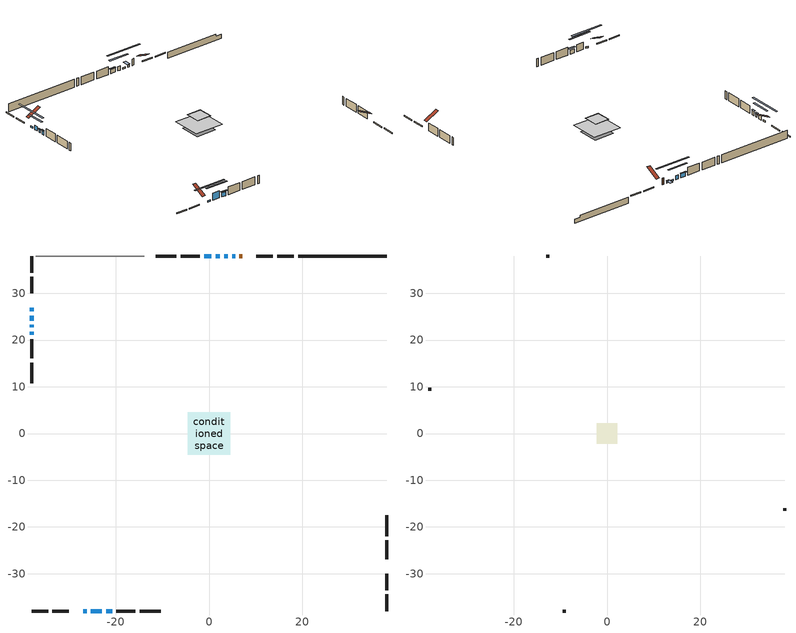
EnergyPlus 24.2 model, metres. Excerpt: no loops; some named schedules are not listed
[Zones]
conditioned space
 floor outside (Floor1 construction): -0.43,-0.43 -0.43,0.43 0.43,0.43 0.43,-0.43 z0.92
 floor adiabatic (AdiabaticFloorConstruction): -4.53,-4.53 -4.53,4.53 4.53,4.53 4.53,-4.53 z0.92
 floor foundation (Slab1 construction): -3.2,-3.2 -3.2,3.2 3.2,3.2 3.2,-3.2 z-0.91
 wall outside (RimJoist1 construction): 18.17,37.99 14.62,37.99 / -37.99,-37.99 -34.45,-37.99 / -37.99,37.99 -37.99,34.45 / 37.99,-37.99 37.99,-34.45 z0.92:1.22
 wall outside (RimJoist2 construction): 13.69,37.99 10.15,37.99 / -33.52,-37.99 -29.98,-37.99 / -37.99,33.52 -37.99,29.98 / 37.99,-33.52 37.99,-29.98 z0.92:1.22
 wall outside (AdiabaticWallConstruction 1): 7.13,37.99 6.51,37.99 z0.92:2.95
 wall outside (AdiabaticWallConstruction): 5.58,37.99 4.94,37.99 z0.92:1.56; 4.02,37.99 3.25,37.99 / -26.96,-37.99 -26.19,-37.99 z0.92:1.35; -37.99,26.96 -37.99,26.12 z0.92:1.43; 2.32,37.99 1.41,37.99 / 0.48,37.99 -1.04,37.99 / -22,-37.99 -20.73,-37.99 z0.92:2.19; -25.27,-37.99 -22.93,-37.99 z0.92:3.11; -37.99,25.19 -37.99,24.17 z0.92:2.32; -37.99,23.25 -37.99,22.73 z0.92:1.94; -37.99,21.81 -37.99,21.1 z0.92:2.24
 wall outside (Wall1 construction): -1.97,37.99 -6.03,37.99 / -19.8,-37.99 -15.74,-37.99 / -37.99,20.17 -37.99,16.11 / 37.99,-26.96 37.99,-22.89 z0.92:3.36
 wall outside (Wall2 construction): -6.96,37.99 -11.41,37.99 / -14.81,-37.99 -10.36,-37.99 / -37.99,15.18 -37.99,10.73 / 37.99,-21.97 37.99,-17.52 z0.92:3.36
 wall foundation (FoundationWall1 construction): 19.1,37.99,-0.91 19.1,37.99,0.92 36.1,37.99,0.92 36.1,37.99,0.35 37.99,37.99,0.35 37.99,37.99,-0.91
 wall adiabatic (Wall4 construction): -13.88,37.99 -37.06,37.99 z0.92:3.36
 window (WindowConstruction 7): 5.58,37.99 4.94,37.99 z0.92:1.55
 window (WindowConstruction 8): 4.01,37.99 3.25,37.99 z0.92:1.35
 window (WindowConstruction 9): -26.96,-37.99 -26.19,-37.99 z0.92:1.35
 window (WindowConstruction 10): -37.99,26.96 -37.99,26.12 z0.92:1.43
 window (WindowConstruction): 2.32,37.99 1.41,37.99 z0.92:2.19
 window (WindowConstruction 1): -25.26,-37.99 -22.93,-37.99 z0.92:3.11
 window (WindowConstruction 2): -37.99,25.19 -37.99,24.17 z0.92:2.32
 window (WindowConstruction 3): 0.48,37.99 -1.04,37.99 z0.92:2.19
 window (WindowConstruction 4): -22,-37.99 -20.73,-37.99 z0.92:2.19
 window (WindowConstruction 5): -37.99,23.25 -37.99,22.74 z0.92:1.93
 window (WindowConstruction 6): -37.99,21.81 -37.99,21.1 z0.92:2.24
 door (Door): 7.13,37.99 6.51,37.99 z0.92:2.95
 ceiling adiabatic (AdiabaticFloorConstruction): 4.53,-4.53 4.53,4.53 -4.53,4.53 -4.53,-4.53 z0.92
 roof outside (Roof1 construction): -2.33,2.33 -2.33,-2.33 2.33,-2.33 2.33,2.33 z3.36
attic - vented
 floor to conditioned space (Floor2 construction Reversed): -2.2,-2.2 -2.2,2.2 2.2,2.2 2.2,-2.2 z3.36
 wall outside (Wall3 construction): -12.34,37.99 -12.95,37.99 / -9.43,-37.99 -8.82,-37.99 / -37.99,9.8 -37.99,9.19 / 37.99,-16.59 37.99,-15.98 z0.92:3.36
 roof outside (Roof2 construction): 8.06,37.99,3.36 8.06,33.84,5.44 9.22,33.84,5.44 9.22,37.99,3.36; -27.88,-37.99,3.36 -27.88,-33.84,5.44 -29.05,-33.84,5.44 -29.05,-37.99,3.36; -37.99,27.88,3.36 -33.84,27.88,5.44 -33.84,29.05,5.44 -37.99,29.05,3.36; 37.99,-27.88,3.36 33.84,-27.88,5.44 33.84,-29.05,5.44 37.99,-29.05,3.36
shading: 4.79,37.99 5.73,37.99 5.73,39.82 4.79,39.82 z1.7; -2.1,37.99 9.36,37.99 9.36,38.4 -2.1,38.4 z6.7; -21.31,-37.99 -31.84,-37.99 -31.84,-38.42 -21.31,-38.42 z6.23; -37.99,21.24 -37.99,31.84 -38.42,31.84 -38.42,21.24 z6.31; -1.35,37.99 5.08,37.99 5.08,38.4 -1.35,38.4 z4.95; -20.49,-37.99 -27.71,-37.99 -27.71,-38.42 -20.49,-38.42 z5.55; -37.99,21.73 -37.99,27.63 -38.42,27.63 -38.42,21.73 z4.76; -1.25,37.99 0.68,37.99 0.68,38.4 -1.25,38.4 z2.39; -20.27,-37.99 -22.46,-37.99 -22.46,-38.42 -20.27,-38.42 z2.65; -37.99,22.59 -37.99,23.39 -38.42,23.39 -38.42,22.59 z2.08; -37.99,20.95 -37.99,21.96 -38.42,21.96 -38.42,20.95 z2.39
[Building]
Building 1: Terrain=Suburbs
[Site:Location]
Toronto Intl AP_ON: Latitude {deg}=43.68; Longitude {deg}=-79.63; Time Zone {hr}=-5; Elevation {m}=173; Keep Site Location Information=Yes
[Site:GroundTemperature:Shallow]
4.59119, 2.66285, 2.50842, 3.42352, 7.09712, 10.7536, 13.9236, 15.9317, 16.1023, 14.4691, 11.3799, 7.83558
[Site:WaterMainsTemperature]
Calculation Method=Schedule; Temperature Schedule=mains temperature schedule
[Material] Roughness=Rough; Thermal Absorptance=0.9
Name | Thickness {m} | Conductivity {W/m-K} | Density {kg/m3} | Specific Heat {J/kg-K} | Solar Absorptance | Visible Absorptance
asphalt or fiberglass shingles | 0.00635 | 0.162714 | 1121.4 | 1465.45 | 0.4 | 0.4
ceiling loosefill ins | 0.0846667 | 0.0480833 | 16.02 | 1046.75 | 0.7 | 0.7
ceiling stud and cavity | 0.1397 | 0.101325 | 65.682 | 1177.47 | 0.7 | 0.7
concrete 4.0 in. | 0.1016 | 1.803125 | 2242.8 | 837.4 | 0.7 | 0.7
concrete 8.0 in. | 0.2032 | 1.803125 | 2242.8 | 837.4 | 0.7 | 0.7
door material | 0.04445 | 0.188738 | 512.64 | 1214.23 | 0.7 | 0.7
floor covering | 0.0127 | 0.0433444 | 54.468 | 1339.84 | 0.6 | 0.6
floor rigid ins; wall rigid ins 1 | 0.512978 | 0.029427 | 32.04 | 1214.23 | 0.7 | 0.7
floor stud and cavity | 0.1397 | 1.71738 | 92.3553 | 1139.71 | 0.7 | 0.7
floor stud and cavity 1 | 0.1397 | 1.75129 | 37.0049 | 1207.88 | 0.7 | 0.7
furniture material conditioned space 1 | 0.1524 | 0.115458 | 640.8 | 1214.23 | 0.6 | 0.6
gypsum board | 0.0127 | 0.160291 | 801 | 837.4 | 0.6 | 0.6
osb sheathing 0.5 in. | 0.0127 | 0.115458 | 512.64 | 1214.23 | 0.7 | 0.7
osb sheathing 0.75 in. | 0.01905 | 0.115458 | 512.64 | 1214.23 | 0.7 | 0.7
osb sheathing 2.0 in. | 0.0508 | 0.115458 | 512.64 | 1214.23 | 0.7 | 0.7
rim joist stud and cavity | 0.0508 | 0.0293018 | 125.044 | 1163.47 | 0.6 | 0.6
rim joist stud and cavity 1 | 0.0508 | 0.126838 | 50.32683 | 1063.81 | 0.6 | 0.6
roof stud and cavity | 0.2032 | 5.0311 | 78.34581 | 1123.46 | 0.7 | 0.7
wall rigid ins | 0.051816 | 0.029427 | 32.04 | 1214.23 | 0.4 | 0.4
wall stud and cavity | 0.1397 | 0.0748474 | 139.0536 | 1170.24 | 0.7 | 0.7
wall stud and cavity 1 | 0.1397 | 0.0953587 | 139.0536 | 1170.24 | 0.7 | 0.7
wall stud and cavity 2 | 0.0889 | 6.1454 | 50.32683 | 1063.81 | 0.6 | 0.6
wall stud and cavity 3 | 0.1397 | 0.520127 | 139.0536 | 1170.24 | 0.7 | 0.7
wall stud and cavity 4 | 0.0889 | 0.380278 | 52.3479 | 1209.89 | 0.7 | 0.7
wall stud and cavity 5 | 0.0889 | 0.391764 | 83.0341 | 1211.67 | 0.7 | 0.7
wood siding | 0.0254 | 0.102417 | 544.68 | 1172.36 | 0.4 | 0.4
wood siding 1 | 0.00254 | 0.102417 | 544.68 | 1172.36 | 0.4 | 0.4
wood siding 2; wood siding 3; wood siding 4 | 0.0254 | 0.102417 | 544.68 | 1172.36 | 0.7 | 0.7
[WindowMaterial:SimpleGlazingSystem]
Name | U-Factor {W/m2-K} | Solar Heat Gain Coefficient
WindowMaterial | 2.67207 | 0.51
WindowMaterial 1 | 2.08269 | 0.59
WindowMaterial 2 | 2.66923 | 0.53
WindowMaterial 3 | 2.90827 | 0.68
WindowMaterial 4 | 3.01275 | 0.5
WindowMaterial 5 | 3.04 | 0.45
WindowMaterial 6 | 3.003662 | 0.52
WindowMaterial 7 | 6.81133 | 0.72
WindowMaterial 8 | 5.482109 | 0.47
WindowMaterial 9 | 5.15165 | 0.49
[Construction]
AdiabaticFloorConstruction: floor stud and cavity 1, floor rigid ins, osb sheathing 0.75 in., floor covering
AdiabaticWallConstruction: wood siding 3, wall rigid ins 1, wall stud and cavity 4, gypsum board
AdiabaticWallConstruction 1: wood siding 4, wall rigid ins 1, wall stud and cavity 4, gypsum board
Door: door material
Floor1 construction: floor stud and cavity, osb sheathing 0.75 in., floor covering
Floor2 construction Reversed: gypsum board, ceiling stud and cavity, ceiling loosefill ins
FoundationWall1 construction: concrete 8.0 in.
furniture construction conditioned space 1: furniture material conditioned space 1
PartitionWallConstruction: gypsum board, wall stud and cavity 5, gypsum board
RimJoist1 construction: wood siding 2, osb sheathing 2.0 in., rim joist stud and cavity
RimJoist2 construction: wood siding 2, rim joist stud and cavity 1
Roof1 construction: asphalt or fiberglass shingles, osb sheathing 0.75 in., roof stud and cavity, gypsum board
Roof2 construction: asphalt or fiberglass shingles
Slab1 construction: concrete 4.0 in.
Wall1 construction: wood siding, osb sheathing 0.5 in., wall stud and cavity, gypsum board
Wall2 construction: wood siding, osb sheathing 0.5 in., wall stud and cavity 1, gypsum board
Wall3 construction: wood siding 1, wall stud and cavity 2
Wall4 construction: wall rigid ins, osb sheathing 0.5 in., wall stud and cavity 3, gypsum board
WindowConstruction: WindowMaterial
WindowConstruction 1: WindowMaterial 1
WindowConstruction 10: WindowMaterial 9
WindowConstruction 2: WindowMaterial 2
WindowConstruction 3: WindowMaterial 3
WindowConstruction 4: WindowMaterial 4
WindowConstruction 5: WindowMaterial 5
WindowConstruction 6: WindowMaterial 6
WindowConstruction 7: WindowMaterial 7
WindowConstruction 8; WindowConstruction 9: WindowMaterial 8
[Zone] Multiplier=1; Part of Total Floor Area=Yes
Name | Volume {m3}
attic - vented | 6.32958
conditioned space | 306.6
[Space]
Name | Zone | Volume {m3}
attic - vented 1 | attic - vented | 6.32958
conditioned space 1 | conditioned space | 306.6
[ZoneInfiltration:EffectiveLeakageArea]
infil attic - vented 1: Zone or Space=attic - vented 1; Schedule=Always On Discrete; Effective Air Leakage Area {cm2}=799.448; Stack Coefficient=0.000314096; Wind Coefficient=1.19743e-05
[ZoneMixing]
whole house fan mix: Zone or Space=attic - vented; Schedule=Always On Continuous; Design Flow Rate Calculation Method=Flow/Zone; Design Flow Rate {m3/s}=0; Source Zone or Space=conditioned space
[SurfaceProperty:ExposedFoundationPerimeter]
Slab1: Exposed Perimeter Calculation Method=TotalExposedPerimeter; Total Exposed Perimeter {m}=18.898
[InternalMass] Zone or ZoneList=conditioned space; Space or SpaceList=conditioned space 1
Name | Construction | Surface Area {m2}
furniture mass conditioned space 1 | furniture construction conditioned space 1 | 49.5603
partition wall mass | PartitionWallConstruction | 123.901
[Lights]
interior lighting: Zone or ZoneList or Space or SpaceList=conditioned space 1; Schedule=interior lighting schedule; Design Level Calculation Method=LightingLevel; Lighting Level {W}=343.2; Return Air Fraction=0; Fraction Radiant=0.6; Fraction Visible=0.2; Fraction Replaceable=1
[People]
occupants: Zone or ZoneList or Space or SpaceList=conditioned space 1; Number of People Schedule=occupants schedule; Number of People Calculation Method=People; Number of People=3; Fraction Radiant=0.314171; Sensible Heat Fraction=0.56303; Activity Level Schedule=occupants activity schedule; Carbon Dioxide Generation Rate {m3/s-W}=0; Enable ASHRAE 55 Comfort Warnings=No; Mean Radiant Temperature Calculation Type=EnclosureAveraged
[ElectricEquipment] Zone or ZoneList or Space or SpaceList=conditioned space 1; Design Level Calculation Method=EquipmentLevel
Name | Schedule | Design Level {W} | Fraction Latent | Fraction Radiant | Fraction Lost
clothes dryer | clothes dryer schedule | 140.772 | 0.015 | 0.081 | 0.85
clothes washer | clothes washer schedule | 32.1985 | 0.03 | 0.162 | 0.7
cooking range | cooking range schedule | 208.969 | 0.08 | 0.432 | 0.2
dishwasher | dishwasher schedule | 66.8632 | 0.3 | 0.18 | 0.4
fridge | fridge schedule | 72.9452 | 0 | 0.6 | 0
mech vent bath fan 0 | mech vent bath fan 0 schedule | 50.2 | 0 | 0 | 1
mech vent bath fan 1 | mech vent bath fan 1 schedule | 50.2 | 0 | 0 | 1
mech vent house fan | mech vent house fan schedule | 0 | 0 | 0 | 1
mech vent house fan cfis | mech vent house fan cfis schedule | 0 | 0 | 0 | 0
mech vent range fan 0 | mech vent range fan 0 schedule | 57 | 0 | 0 | 1
misc plug loads | misc plug loads schedule | 494.7 | 0.045 | 0.513 | 0.1
whole house fan | Always On Discrete | 0 | 0 | 0 | 1
[OtherEquipment] Zone or ZoneList or Space or SpaceList=conditioned space 1; Design Level Calculation Method=EquipmentLevel
Name | Fuel Type | Schedule | Design Level {W} | Fraction Latent | Fraction Radiant | Fraction Lost
clothes dryer 1 | Electricity | clothes dryer schedule | 0 | 0.015 | 0.081 | 0.85
cooking range 1 | Electricity | cooking range schedule | 0 | 0.08 | 0.432 | 0.2
general water use latent | None | general water use schedule | 59.3978 | 1 | 0 | 0
general water use sensible | None | general water use schedule | -58.539 | 0 | 0.6 | 0
mech vent house fan latent load | None | Always On Discrete | 0 | 1 | 0 | 0
mech vent house fan sensible load | None | Always On Discrete | 0 | 0 | 0 | 0
water heater energy adjustment1 | NaturalGas | Always On Discrete | 0.01 | 0 | 0 | 1
[ZoneInfiltration:DesignFlowRate] Zone or ZoneList or Space or SpaceList=conditioned space 1; Schedule=Always On Discrete; Design Flow Rate Calculation Method=Flow/Zone; Design Flow Rate {m3/s}=0
infil flow; natural vent flow; whole house fan flow
[Foundation:Kiva]
Foundation Kiva 1: Initial Indoor Air Temperature {C}=18; Wall Height Above Grade {m}=0.919978; Wall Depth Below Slab {m}=0.2032
[Foundation:Kiva:Settings]
Soil Conductivity {W/m-K}=0.849921; Soil Density {kg/m3}=1842.3; Soil Specific Heat {J/kg-K}=418.7; Ground Solar Absorptivity=0.9; Ground Thermal Absorptivity=0.9; Ground Surface Roughness {m}=0.03; Far-Field Width {m}=40; Deep-Ground Boundary Condition=ZeroFlux; Deep-Ground Depth {m}=40; Minimum Cell Dimension {m}=0.2; Maximum Cell Growth Coefficient=3; Simulation Timestep=Timestep
[Exterior:Lights]
exterior lighting: Schedule=exterior lighting schedule; Design Level {W}=75.6
[Schedule:Constant]
Name | Hourly Value
Always On Continuous; mech vent house fan schedule; mech vent house fan cfis schedule; Always On Discrete | 1
occupants activity schedule | 117.228
fridge schedule | 0
[Schedule:Week:Daily]
interior lighting schedule Week Rule - Jan1-Jan27: interior lighting schedule day, interior lighting schedule day, interior lighting schedule day, interior lighting schedule day, interior lighting schedule day, interior lighting schedule day, interior lighting schedule day, interior lighting schedule default day, interior lighting schedule default day, interior lighting schedule default day, interior lighting schedule default day, interior lighting schedule default day
interior lighting schedule Week Rule - Jan28-Feb3: interior lighting schedule day, interior lighting schedule day, interior lighting schedule day, interior lighting schedule day, interior lighting schedule day 1, interior lighting schedule day 1, interior lighting schedule day 1, interior lighting schedule default day, interior lighting schedule default day, interior lighting schedule default day, interior lighting schedule default day, interior lighting schedule default day
interior lighting schedule Week Rule - Feb4-Feb24: interior lighting schedule day 1, interior lighting schedule day 1, interior lighting schedule day 1, interior lighting schedule day 1, interior lighting schedule day 1, interior lighting schedule day 1, interior lighting schedule day 1, interior lighting schedule default day, interior lighting schedule default day, interior lighting schedule default day, interior lighting schedule default day, interior lighting schedule default day
interior lighting schedule Week Rule - Feb25-Mar3: interior lighting schedule day 1, interior lighting schedule day 1, interior lighting schedule day 1, interior lighting schedule day 1, interior lighting schedule day 2, interior lighting schedule day 2, interior lighting schedule day 2, interior lighting schedule default day, interior lighting schedule default day, interior lighting schedule default day, interior lighting schedule default day, interior lighting schedule default day
interior lighting schedule Week Rule - Mar4-Mar31: interior lighting schedule day 2, interior lighting schedule day 2, interior lighting schedule day 2, interior lighting schedule day 2, interior lighting schedule day 2, interior lighting schedule day 2, interior lighting schedule day 2, interior lighting schedule default day, interior lighting schedule default day, interior lighting schedule default day, interior lighting schedule default day, interior lighting schedule default day
interior lighting schedule Week Rule - Apr1-Apr28: interior lighting schedule day 3, interior lighting schedule day 3, interior lighting schedule day 3, interior lighting schedule day 3, interior lighting schedule day 3, interior lighting schedule day 3, interior lighting schedule day 3, interior lighting schedule default day, interior lighting schedule default day, interior lighting schedule default day, interior lighting schedule default day, interior lighting schedule default day
interior lighting schedule Week Rule - Apr29-May5: interior lighting schedule day 3, interior lighting schedule day 3, interior lighting schedule day 4, interior lighting schedule day 4, interior lighting schedule day 4, interior lighting schedule day 4, interior lighting schedule day 4, interior lighting schedule default day, interior lighting schedule default day, interior lighting schedule default day, interior lighting schedule default day, interior lighting schedule default day
interior lighting schedule Week Rule - May6-May26: interior lighting schedule day 4, interior lighting schedule day 4, interior lighting schedule day 4, interior lighting schedule day 4, interior lighting schedule day 4, interior lighting schedule day 4, interior lighting schedule day 4, interior lighting schedule default day, interior lighting schedule default day, interior lighting schedule default day, interior lighting schedule default day, interior lighting schedule default day
interior lighting schedule Week Rule - May27-Jun2: interior lighting schedule day 4, interior lighting schedule day 4, interior lighting schedule day 4, interior lighting schedule day 4, interior lighting schedule day 4, interior lighting schedule day 5, interior lighting schedule day 5, interior lighting schedule default day, interior lighting schedule default day, interior lighting schedule default day, interior lighting schedule default day, interior lighting schedule default day
interior lighting schedule Week Rule - Jun3-Jun30: interior lighting schedule day 5, interior lighting schedule day 5, interior lighting schedule day 5, interior lighting schedule day 5, interior lighting schedule day 5, interior lighting schedule day 5, interior lighting schedule day 5, interior lighting schedule default day, interior lighting schedule default day, interior lighting schedule default day, interior lighting schedule default day, interior lighting schedule default day
interior lighting schedule Week Rule - Jul1-Jul28: interior lighting schedule day 6, interior lighting schedule day 6, interior lighting schedule day 6, interior lighting schedule day 6, interior lighting schedule day 6, interior lighting schedule day 6, interior lighting schedule day 6, interior lighting schedule default day, interior lighting schedule default day, interior lighting schedule default day, interior lighting schedule default day, interior lighting schedule default day
interior lighting schedule Week Rule - Jul29-Aug4: interior lighting schedule day 6, interior lighting schedule day 6, interior lighting schedule day 6, interior lighting schedule day 7, interior lighting schedule day 7, interior lighting schedule day 7, interior lighting schedule day 7, interior lighting schedule default day, interior lighting schedule default day, interior lighting schedule default day, interior lighting schedule default day, interior lighting schedule default day
interior lighting schedule Week Rule - Aug5-Aug25: interior lighting schedule day 7, interior lighting schedule day 7, interior lighting schedule day 7, interior lighting schedule day 7, interior lighting schedule day 7, interior lighting schedule day 7, interior lighting schedule day 7, interior lighting schedule default day, interior lighting schedule default day, interior lighting schedule default day, interior lighting schedule default day, interior lighting schedule default day
interior lighting schedule Week Rule - Aug26-Sep1: interior lighting schedule day 7, interior lighting schedule day 7, interior lighting schedule day 7, interior lighting schedule day 7, interior lighting schedule day 7, interior lighting schedule day 7, interior lighting schedule day 8, interior lighting schedule default day, interior lighting schedule default day, interior lighting schedule default day, interior lighting schedule default day, interior lighting schedule default day
interior lighting schedule Week Rule - Sep2-Sep29: interior lighting schedule day 8, interior lighting schedule day 8, interior lighting schedule day 8, interior lighting schedule day 8, interior lighting schedule day 8, interior lighting schedule day 8, interior lighting schedule day 8, interior lighting schedule default day, interior lighting schedule default day, interior lighting schedule default day, interior lighting schedule default day, interior lighting schedule default day
interior lighting schedule Week Rule - Sep30-Oct6: interior lighting schedule day 8, interior lighting schedule day 9, interior lighting schedule day 9, interior lighting schedule day 9, interior lighting schedule day 9, interior lighting schedule day 9, interior lighting schedule day 9, interior lighting schedule default day, interior lighting schedule default day, interior lighting schedule default day, interior lighting schedule default day, interior lighting schedule default day
interior lighting schedule Week Rule - Oct7-Oct27: interior lighting schedule day 9, interior lighting schedule day 9, interior lighting schedule day 9, interior lighting schedule day 9, interior lighting schedule day 9, interior lighting schedule day 9, interior lighting schedule day 9, interior lighting schedule default day, interior lighting schedule default day, interior lighting schedule default day, interior lighting schedule default day, interior lighting schedule default day
interior lighting schedule Week Rule - Oct28-Nov3: interior lighting schedule day 9, interior lighting schedule day 9, interior lighting schedule day 9, interior lighting schedule day 9, interior lighting schedule day 10, interior lighting schedule day 10, interior lighting schedule day 10, interior lighting schedule default day, interior lighting schedule default day, interior lighting schedule default day, interior lighting schedule default day, interior lighting schedule default day
interior lighting schedule Week Rule - Nov4-Nov24: interior lighting schedule day 10, interior lighting schedule day 10, interior lighting schedule day 10, interior lighting schedule day 10, interior lighting schedule day 10, interior lighting schedule day 10, interior lighting schedule day 10, interior lighting schedule default day, interior lighting schedule default day, interior lighting schedule default day, interior lighting schedule default day, interior lighting schedule default day
interior lighting schedule Week Rule - Nov25-Dec1: interior lighting schedule day 10, interior lighting schedule day 10, interior lighting schedule day 10, interior lighting schedule day 10, interior lighting schedule day 10, interior lighting schedule day 10, interior lighting schedule day 11, interior lighting schedule default day, interior lighting schedule default day, interior lighting schedule default day, interior lighting schedule default day, interior lighting schedule default day
interior lighting schedule Week Rule - Dec2-Dec31: interior lighting schedule day 11, interior lighting schedule day 11, interior lighting schedule day 11, interior lighting schedule day 11, interior lighting schedule day 11, interior lighting schedule day 11, interior lighting schedule day 11, interior lighting schedule default day, interior lighting schedule default day, interior lighting schedule default day, interior lighting schedule default day, interior lighting schedule default day
occupants schedule Week Rule - Jan1-Dec31: occupants schedule day, occupants schedule day, occupants schedule day, occupants schedule day, occupants schedule day, occupants schedule day, occupants schedule day, occupants schedule default day, occupants schedule default day, occupants schedule default day, occupants schedule default day, occupants schedule default day
clothes dryer schedule Week Rule - Jan1-Dec31: clothes dryer schedule day, clothes dryer schedule day, clothes dryer schedule day, clothes dryer schedule day, clothes dryer schedule day, clothes dryer schedule day, clothes dryer schedule day, clothes dryer schedule default day, clothes dryer schedule default day, clothes dryer schedule default day, clothes dryer schedule default day, clothes dryer schedule default day
clothes washer schedule Week Rule - Jan1-Dec31: clothes washer schedule day, clothes washer schedule day, clothes washer schedule day, clothes washer schedule day, clothes washer schedule day, clothes washer schedule day, clothes washer schedule day, clothes washer schedule default day, clothes washer schedule default day, clothes washer schedule default day, clothes washer schedule default day, clothes washer schedule default day
cooking range schedule Week Rule - Jan1-Dec31: cooking range schedule day, cooking range schedule day, cooking range schedule day, cooking range schedule day, cooking range schedule day, cooking range schedule day, cooking range schedule day, cooking range schedule default day, cooking range schedule default day, cooking range schedule default day, cooking range schedule default day, cooking range schedule default day
dishwasher schedule Week Rule - Jan1-Dec31: dishwasher schedule day, dishwasher schedule day, dishwasher schedule day, dishwasher schedule day, dishwasher schedule day, dishwasher schedule day, dishwasher schedule day, dishwasher schedule default day, dishwasher schedule default day, dishwasher schedule default day, dishwasher schedule default day, dishwasher schedule default day
mech vent bath fan 0 schedule Week Rule - Jan1-Dec31: mech vent bath fan 0 schedule day, mech vent bath fan 0 schedule day, mech vent bath fan 0 schedule day, mech vent bath fan 0 schedule day, mech vent bath fan 0 schedule day, mech vent bath fan 0 schedule day, mech vent bath fan 0 schedule day, mech vent bath fan 0 schedule default day, mech vent bath fan 0 schedule default day, mech vent bath fan 0 schedule default day, mech vent bath fan 0 schedule default day, mech vent bath fan 0 schedule default day
mech vent bath fan 1 schedule Week Rule - Jan1-Dec31: mech vent bath fan 1 schedule day, mech vent bath fan 1 schedule day, mech vent bath fan 1 schedule day, mech vent bath fan 1 schedule day, mech vent bath fan 1 schedule day, mech vent bath fan 1 schedule day, mech vent bath fan 1 schedule day, mech vent bath fan 1 schedule default day, mech vent bath fan 1 schedule default day, mech vent bath fan 1 schedule default day, mech vent bath fan 1 schedule default day, mech vent bath fan 1 schedule default day
mech vent range fan 0 schedule Week Rule - Jan1-Dec31: mech vent range fan 0 schedule day, mech vent range fan 0 schedule day, mech vent range fan 0 schedule day, mech vent range fan 0 schedule day, mech vent range fan 0 schedule day, mech vent range fan 0 schedule day, mech vent range fan 0 schedule day, mech vent range fan 0 schedule default day, mech vent range fan 0 schedule default day, mech vent range fan 0 schedule default day, mech vent range fan 0 schedule default day, mech vent range fan 0 schedule default day
misc plug loads schedule Week Rule - Jan1-Dec31: misc plug loads schedule day, misc plug loads schedule day, misc plug loads schedule day, misc plug loads schedule day, misc plug loads schedule day, misc plug loads schedule day, misc plug loads schedule day, misc plug loads schedule default day, misc plug loads schedule default day, misc plug loads schedule default day, misc plug loads schedule default day, misc plug loads schedule default day
general water use schedule Week Rule - Jan1-Dec31: general water use schedule day, general water use schedule day, general water use schedule day, general water use schedule day, general water use schedule day, general water use schedule day, general water use schedule day, general water use schedule default day, general water use schedule default day, general water use schedule default day, general water use schedule default day, general water use schedule default day
exterior lighting schedule Week Rule - Jan1-Jan27: exterior lighting schedule day, exterior lighting schedule day, exterior lighting schedule day, exterior lighting schedule day, exterior lighting schedule day, exterior lighting schedule day, exterior lighting schedule day, exterior lighting schedule default day, exterior lighting schedule default day, exterior lighting schedule default day, exterior lighting schedule default day, exterior lighting schedule default day
exterior lighting schedule Week Rule - Jan28-Feb3: exterior lighting schedule day, exterior lighting schedule day, exterior lighting schedule day, exterior lighting schedule day, exterior lighting schedule day 1, exterior lighting schedule day 1, exterior lighting schedule day 1, exterior lighting schedule default day, exterior lighting schedule default day, exterior lighting schedule default day, exterior lighting schedule default day, exterior lighting schedule default day
exterior lighting schedule Week Rule - Feb4-Feb24: exterior lighting schedule day 1, exterior lighting schedule day 1, exterior lighting schedule day 1, exterior lighting schedule day 1, exterior lighting schedule day 1, exterior lighting schedule day 1, exterior lighting schedule day 1, exterior lighting schedule default day, exterior lighting schedule default day, exterior lighting schedule default day, exterior lighting schedule default day, exterior lighting schedule default day
exterior lighting schedule Week Rule - Feb25-Mar3: exterior lighting schedule day 1, exterior lighting schedule day 1, exterior lighting schedule day 1, exterior lighting schedule day 1, exterior lighting schedule day 2, exterior lighting schedule day 2, exterior lighting schedule day 2, exterior lighting schedule default day, exterior lighting schedule default day, exterior lighting schedule default day, exterior lighting schedule default day, exterior lighting schedule default day
exterior lighting schedule Week Rule - Mar4-Mar31: exterior lighting schedule day 2, exterior lighting schedule day 2, exterior lighting schedule day 2, exterior lighting schedule day 2, exterior lighting schedule day 2, exterior lighting schedule day 2, exterior lighting schedule day 2, exterior lighting schedule default day, exterior lighting schedule default day, exterior lighting schedule default day, exterior lighting schedule default day, exterior lighting schedule default day
exterior lighting schedule Week Rule - Apr1-Apr28: exterior lighting schedule day 3, exterior lighting schedule day 3, exterior lighting schedule day 3, exterior lighting schedule day 3, exterior lighting schedule day 3, exterior lighting schedule day 3, exterior lighting schedule day 3, exterior lighting schedule default day, exterior lighting schedule default day, exterior lighting schedule default day, exterior lighting schedule default day, exterior lighting schedule default day
exterior lighting schedule Week Rule - Apr29-May5: exterior lighting schedule day 3, exterior lighting schedule day 3, exterior lighting schedule day 4, exterior lighting schedule day 4, exterior lighting schedule day 4, exterior lighting schedule day 4, exterior lighting schedule day 4, exterior lighting schedule default day, exterior lighting schedule default day, exterior lighting schedule default day, exterior lighting schedule default day, exterior lighting schedule default day
exterior lighting schedule Week Rule - May6-May26: exterior lighting schedule day 4, exterior lighting schedule day 4, exterior lighting schedule day 4, exterior lighting schedule day 4, exterior lighting schedule day 4, exterior lighting schedule day 4, exterior lighting schedule day 4, exterior lighting schedule default day, exterior lighting schedule default day, exterior lighting schedule default day, exterior lighting schedule default day, exterior lighting schedule default day
exterior lighting schedule Week Rule - May27-Jun2: exterior lighting schedule day 4, exterior lighting schedule day 4, exterior lighting schedule day 4, exterior lighting schedule day 4, exterior lighting schedule day 4, exterior lighting schedule day 5, exterior lighting schedule day 5, exterior lighting schedule default day, exterior lighting schedule default day, exterior lighting schedule default day, exterior lighting schedule default day, exterior lighting schedule default day
exterior lighting schedule Week Rule - Jun3-Jun30: exterior lighting schedule day 5, exterior lighting schedule day 5, exterior lighting schedule day 5, exterior lighting schedule day 5, exterior lighting schedule day 5, exterior lighting schedule day 5, exterior lighting schedule day 5, exterior lighting schedule default day, exterior lighting schedule default day, exterior lighting schedule default day, exterior lighting schedule default day, exterior lighting schedule default day
exterior lighting schedule Week Rule - Jul1-Jul28: exterior lighting schedule day 6, exterior lighting schedule day 6, exterior lighting schedule day 6, exterior lighting schedule day 6, exterior lighting schedule day 6, exterior lighting schedule day 6, exterior lighting schedule day 6, exterior lighting schedule default day, exterior lighting schedule default day, exterior lighting schedule default day, exterior lighting schedule default day, exterior lighting schedule default day
exterior lighting schedule Week Rule - Jul29-Aug4: exterior lighting schedule day 6, exterior lighting schedule day 6, exterior lighting schedule day 6, exterior lighting schedule day 7, exterior lighting schedule day 7, exterior lighting schedule day 7, exterior lighting schedule day 7, exterior lighting schedule default day, exterior lighting schedule default day, exterior lighting schedule default day, exterior lighting schedule default day, exterior lighting schedule default day
exterior lighting schedule Week Rule - Aug5-Aug25: exterior lighting schedule day 7, exterior lighting schedule day 7, exterior lighting schedule day 7, exterior lighting schedule day 7, exterior lighting schedule day 7, exterior lighting schedule day 7, exterior lighting schedule day 7, exterior lighting schedule default day, exterior lighting schedule default day, exterior lighting schedule default day, exterior lighting schedule default day, exterior lighting schedule default day
exterior lighting schedule Week Rule - Aug26-Sep1: exterior lighting schedule day 7, exterior lighting schedule day 7, exterior lighting schedule day 7, exterior lighting schedule day 7, exterior lighting schedule day 7, exterior lighting schedule day 7, exterior lighting schedule day 8, exterior lighting schedule default day, exterior lighting schedule default day, exterior lighting schedule default day, exterior lighting schedule default day, exterior lighting schedule default day
[Schedule:Year]
interior lighting schedule: interior lighting schedule Week Rule - Jan1-Jan27, 1, 1, 1, 27, interior lighting schedule Week Rule - Jan28-Feb3, 1, 28, 2, 3, interior lighting schedule Week Rule - Feb4-Feb24, 2, 4, 2, 24, interior lighting schedule Week Rule - Feb25-Mar3, 2, 25, 3, 3, interior lighting schedule Week Rule - Mar4-Mar31, 3, 4, 3, 31, interior lighting schedule Week Rule - Apr1-Apr28, 4, 1, 4, 28, interior lighting schedule Week Rule - Apr29-May5, 4, 29, 5, 5, interior lighting schedule Week Rule - May6-May26, 5, 6, 5, 26, interior lighting schedule Week Rule - May27-Jun2, 5, 27, 6, 2, interior lighting schedule Week Rule - Jun3-Jun30, 6, 3, 6, 30, interior lighting schedule Week Rule - Jul1-Jul28, 7, 1, 7, 28, interior lighting schedule Week Rule - Jul29-Aug4, 7, 29, 8, 4, interior lighting schedule Week Rule - Aug5-Aug25, 8, 5, 8, 25, interior lighting schedule Week Rule - Aug26-Sep1, 8, 26, 9, 1, interior lighting schedule Week Rule - Sep2-Sep29, 9, 2, 9, 29, interior lighting schedule Week Rule - Sep30-Oct6, 9, 30, 10, 6, interior lighting schedule Week Rule - Oct7-Oct27, 10, 7, 10, 27, interior lighting schedule Week Rule - Oct28-Nov3, 10, 28, 11, 3, interior lighting schedule Week Rule - Nov4-Nov24, 11, 4, 11, 24, interior lighting schedule Week Rule - Nov25-Dec1, 11, 25, 12, 1, interior lighting schedule Week Rule - Dec2-Dec31, 12, 2, 12, 31
occupants schedule: occupants schedule Week Rule - Jan1-Dec31, 1, 1, 12, 31
clothes dryer schedule: clothes dryer schedule Week Rule - Jan1-Dec31, 1, 1, 12, 31
clothes washer schedule: clothes washer schedule Week Rule - Jan1-Dec31, 1, 1, 12, 31
cooking range schedule: cooking range schedule Week Rule - Jan1-Dec31, 1, 1, 12, 31
dishwasher schedule: dishwasher schedule Week Rule - Jan1-Dec31, 1, 1, 12, 31
mech vent bath fan 0 schedule: mech vent bath fan 0 schedule Week Rule - Jan1-Dec31, 1, 1, 12, 31
mech vent bath fan 1 schedule: mech vent bath fan 1 schedule Week Rule - Jan1-Dec31, 1, 1, 12, 31
mech vent range fan 0 schedule: mech vent range fan 0 schedule Week Rule - Jan1-Dec31, 1, 1, 12, 31
misc plug loads schedule: misc plug loads schedule Week Rule - Jan1-Dec31, 1, 1, 12, 31
general water use schedule: general water use schedule Week Rule - Jan1-Dec31, 1, 1, 12, 31
exterior lighting schedule: exterior lighting schedule Week Rule - Jan1-Jan27, 1, 1, 1, 27, exterior lighting schedule Week Rule - Jan28-Feb3, 1, 28, 2, 3, exterior lighting schedule Week Rule - Feb4-Feb24, 2, 4, 2, 24, exterior lighting schedule Week Rule - Feb25-Mar3, 2, 25, 3, 3, exterior lighting schedule Week Rule - Mar4-Mar31, 3, 4, 3, 31, exterior lighting schedule Week Rule - Apr1-Apr28, 4, 1, 4, 28, exterior lighting schedule Week Rule - Apr29-May5, 4, 29, 5, 5, exterior lighting schedule Week Rule - May6-May26, 5, 6, 5, 26, exterior lighting schedule Week Rule - May27-Jun2, 5, 27, 6, 2, exterior lighting schedule Week Rule - Jun3-Jun30, 6, 3, 6, 30, exterior lighting schedule Week Rule - Jul1-Jul28, 7, 1, 7, 28, exterior lighting schedule Week Rule - Jul29-Aug4, 7, 29, 8, 4, exterior lighting schedule Week Rule - Aug5-Aug25, 8, 5, 8, 25, exterior lighting schedule Week Rule - Aug26-Sep1, 8, 26, 9, 1, exterior lighting schedule Week Rule - Sep2-Sep29, 9, 2, 9, 29, exterior lighting schedule Week Rule - Sep30-Oct6, 9, 30, 10, 6, exterior lighting schedule Week Rule - Oct7-Oct27, 10, 7, 10, 27, exterior lighting schedule Week Rule - Oct28-Nov3, 10, 28, 11, 3, exterior lighting schedule Week Rule - Nov4-Nov24, 11, 4, 11, 24, exterior lighting schedule Week Rule - Nov25-Dec1, 11, 25, 12, 1, exterior lighting schedule Week Rule - Dec2-Dec31, 12, 2, 12, 31
[Schedule:Compact]
mains temperature schedule: Through: 01/01, For: AllDays, Until: 24:00, 8.43722, Through: 01/02, For: AllDays, Until: 24:00, 8.37111, Through: 01/03, For: AllDays, Until: 24:00, 8.30611, Through: 01/04, For: AllDays, Until: 24:00, 8.24222, Through: 01/05, For: AllDays, Until: 24:00, 8.17944, Through: 01/06, For: AllDays, Until: 24:00, 8.11833, Through: 01/07, For: AllDays, Until: 24:00, 8.05833, Through: 01/08, For: AllDays, Until: 24:00, 7.99944, Through: 01/09, For: AllDays, Until: 24:00, 7.94222, Through: 01/10, For: AllDays, Until: 24:00, 7.88611, Through: 01/11, For: AllDays, Until: 24:00, 7.83167, Through: 01/12, For: AllDays, Until: 24:00, 7.77833, Through: 01/13, For: AllDays, Until: 24:00, 7.72611, Through: 01/14, For: AllDays, Until: 24:00, 7.67556, Through: 01/15, For: AllDays, Until: 24:00, 7.62667, Through: 01/16, For: AllDays, Until: 24:00, 7.57889, Through: 01/17, For: AllDays, Until: 24:00, 7.53278, Through: 01/18, For: AllDays, Until: 24:00, 7.48778, Through: 01/19, For: AllDays, Until: 24:00, 7.44444, Through: 01/20, For: AllDays, Until: 24:00, 7.40278, Through: 01/21, For: AllDays, Until: 24:00, 7.36278, Through: 01/22, For: AllDays, Until: 24:00, 7.32389, Through: 01/23, For: AllDays, Until: 24:00, 7.28667, Through: 01/24, For: AllDays, Until: 24:00, 7.25056, Through: 01/25, For: AllDays, Until: 24:00, 7.21667, Through: 01/26, For: AllDays, Until: 24:00, 7.18389, Through: 01/27, For: AllDays, Until: 24:00, 7.15278, Through: 01/28, For: AllDays, Until: 24:00, 7.12333, Through: 01/29, For: AllDays, Until: 24:00, 7.09556, Through: 01/30, For: AllDays, Until: 24:00, 7.06944, Through: 01/31, For: AllDays, Until: 24:00, 7.04444, Through: 02/01, For: AllDays, Until: 24:00, 7.02167, Through: 02/02, For: AllDays, Until: 24:00, 7, Through: 02/03, For: AllDays, Until: 24:00, 6.98, Through: 02/04, For: AllDays, Until: 24:00, 6.96222, Through: 02/05, For: AllDays, Until: 24:00, 6.94556, Through: 02/06, For: AllDays, Until: 24:00, 6.93056, Through: 02/07, For: AllDays, Until: 24:00, 6.91722, Through: 02/08, For: AllDays, Until: 24:00, 6.90556, Through: 02/09, For: AllDays, Until: 24:00, 6.89556, Through: 02/10, For: AllDays, Until: 24:00, 6.88722, Through: 02/11, For: AllDays, Until: 24:00, 6.88056, Through: 02/12, For: AllDays, Until: 24:00, 6.875, Through: 02/13, For: AllDays, Until: 24:00, 6.87167, Through: 02/14, For: AllDays, Until: 24:00, 6.87, Through: 02/15, For: AllDays, Until: 24:00, 6.87, Through: 02/16, For: AllDays, Until: 24:00, 6.87167, Through: 02/17, For: AllDays, Until: 24:00, 6.875, Through: 02/18, For: AllDays, Until: 24:00, 6.88, Through: 02/19, For: AllDays, Until: 24:00, 6.88611, Through: 02/20, For: AllDays, Until: 24:00, 6.89444, Through: 02/21, For: AllDays, Until: 24:00, 6.90444, Through: 02/22, For: AllDays, Until: 24:00, 6.91611, Through: 02/23, For: AllDays, Until: 24:00, 6.92889, Through: 02/24, For: AllDays, Until: 24:00, 6.94389, Through: 02/25, For: AllDays, Until: 24:00, 6.96056, Through: 02/26, For: AllDays, Until: 24:00, 6.97833, Through: 02/27, For: AllDays, Until: 24:00, 6.99833, Through: 02/28, For: AllDays, Until: 24:00, 7.01944, Through: 03/01, For: AllDays, Until: 24:00, 7.04222, Through: 03/02, For: AllDays, Until: 24:00, 7.06667, Through: 03/03, For: AllDays, Until: 24:00, 7.09278, Through: 03/04, For: AllDays, Until: 24:00, 7.12056, Through: 03/05, For: AllDays, Until: 24:00, 7.15, Through: 03/06, For: AllDays, Until: 24:00, 7.18111, Through: 03/07, For: AllDays, Until: 24:00, 7.21333, Through: 03/08, For: AllDays, Until: 24:00, 7.24722, Through: 03/09, For: AllDays, Until: 24:00, 7.28278, Through: 03/10, For: AllDays, Until: 24:00, 7.32, Through: 03/11, For: AllDays, Until: 24:00, 7.35889, Through: 03/12, For: AllDays, Until: 24:00, 7.39889, Through: 03/13, For: AllDays, Until: 24:00, 7.44056, Through: 03/14, For: AllDays, Until: 24:00, 7.48389, Through: 03/15, For: AllDays, Until: 24:00, 7.52833, Through: 03/16, For: AllDays, Until: 24:00, 7.57444, Through: 03/17, For: AllDays, Until: 24:00, 7.62222, Through: 03/18, For: AllDays, Until: 24:00, 7.67111, Through: 03/19, For: AllDays, Until: 24:00, 7.72111, Through: 03/20, For: AllDays, Until: 24:00, 7.77333, Through: 03/21, For: AllDays, Until: 24:00, 7.82611, Through: 03/22, For: AllDays, Until: 24:00, 7.88111, Through: 03/23, For: AllDays, Until: 24:00, 7.93667, Through: 03/24, For: AllDays, Until: 24:00, 7.99389, Through: 03/25, For: AllDays, Until: 24:00, 8.05278, Through: 03/26, For: AllDays, Until: 24:00, 8.11278, Through: 03/27, For: AllDays, Until: 24:00, 8.17389, Through: 03/28, For: AllDays, Until: 24:00, 8.23611, Through: 03/29, For: AllDays, Until: 24:00, 8.3, Through: 03/30, For: AllDays, Until: 24:00, 8.365, Through: 03/31, For: AllDays, Until: 24:00, 8.43111, Through: 04/01, For: AllDays, Until: 24:00, 8.49833, Through: 04/02, For: AllDays, Until: 24:00, 8.56722, Through: 04/03, For: AllDays, Until: 24:00, 8.63667, Through: 04/04, For: AllDays, Until: 24:00, 8.70778, Through: 04/05, For: AllDays, Until: 24:00, 8.77944, Through: 04/06, For: AllDays, Until: 24:00, 8.85278, Through: 04/07, For: AllDays, Until: 24:00, 8.92667, Through: 04/08, For: AllDays, Until: 24:00, 9.00222, Through: 04/09, For: AllDays, Until: 24:00, 9.07833, Through: 04/10, For: AllDays, Until: 24:00, 9.15556, Through: 04/11, For: AllDays, Until: 24:00, 9.23389, Through: 04/12, For: AllDays, Until: 24:00, 9.31278, Through: 04/13, For: AllDays, Until: 24:00, 9.39278, Through: 04/14, For: AllDays, Until: 24:00, 9.47389, Through: 04/15, For: AllDays, Until: 24:00, 9.55611, Through: 04/16, For: AllDays, Until: 24:00, 9.63833, Through: 04/17, For: AllDays, Until: 24:00, 9.72222, Through: 04/18, For: AllDays, Until: 24:00, 9.80667, Through: 04/19, For: AllDays, Until: 24:00, 9.89167, Through: 04/20, For: AllDays, Until: 24:00, 9.97778, Through: 04/21, For: AllDays, Until: 24:00, 10.0644, Through: 04/22, For: AllDays, Until: 24:00, 10.1517, Through: 04/23, For: AllDays, Until: 24:00, 10.24, Through: 04/24, For: AllDays, Until: 24:00, 10.3289, Through: 04/25, For: AllDays, Until: 24:00, 10.4183, Through: 04/26, For: AllDays, Until: 24:00, 10.5083, Through: 04/27, For: AllDays, Until: 24:00, 10.5989, Through: 04/28, For: AllDays, Until: 24:00, 10.69, Through: 04/29, For: AllDays, Until: 24:00, 10.7817, Through: 04/30, For: AllDays, Until: 24:00, 10.8739, Through: 05/01, For: AllDays, Until: 24:00, 10.9667, Through: 05/02, For: AllDays, Until: 24:00, 11.0594, Through: 05/03, For: AllDays, Until: 24:00, 11.1533, Through: 05/04, For: AllDays, Until: 24:00, 11.2472, Through: 05/05, For: AllDays, Until: 24:00, 11.3411, Through: 05/06, For: AllDays, Until: 24:00, 11.4361, Through: 05/07, For: AllDays, Until: 24:00, 11.5306, Through: 05/08, For: AllDays, Until: 24:00, 11.6261, Through: 05/09, For: AllDays, Until: 24:00, 11.7217, Through: 05/10, For: AllDays, Until: 24:00, 11.8172, Through: 05/11, For: AllDays, Until: 24:00, 11.9128, Through: 05/12, For: AllDays, Until: 24:00, 12.0089, Through: 05/13, For: AllDays, Until: 24:00, 12.105, Through: 05/14, For: AllDays, Until: 24:00, 12.2017, Through: 05/15, For: AllDays, Until: 24:00, 12.2978, Through: 05/16, For: AllDays, Until: 24:00, 12.3944, Through: 05/17, For: AllDays, Until: 24:00, 12.4906, Through: 05/18, For: AllDays, Until: 24:00, 12.5872, Through: 05/19, For: AllDays, Until: 24:00, 12.6833, Through: 05/20, For: AllDays, Until: 24:00, 12.78, Through: 05/21, For: AllDays, Until: 24:00, 12.8761, Through: 05/22, For: AllDays, Until: 24:00, 12.9722, Through: 05/23, For: AllDays, Until: 24:00, 13.0683, Through: 05/24, For: AllDays, Until: 24:00, 13.1639, Through: 05/25, For: AllDays, Until: 24:00, 13.2594, Through: 05/26, For: AllDays, Until: 24:00, 13.355, Through: 05/27, For: AllDays, Until: 24:00, 13.45, Through: 05/28, For: AllDays, Until: 24:00, 13.545, Through: 05/29, For: AllDays, Until: 24:00, 13.6394, Through: 05/30, For: AllDays, Until: 24:00, 13.7333, Through: 05/31, For: AllDays, Until: 24:00, 13.8272, Through: 06/01, For: AllDays, Until: 24:00, 13.9206, Through: 06/02, For: AllDays, Until: 24:00, 14.0139, Through: 06/03, For: AllDays, Until: 24:00, 14.1061, Through: 06/04, For: AllDays, Until: 24:00, 14.1983, Through: 06/05, For: AllDays, Until: 24:00, 14.2894, Through: 06/06, For: AllDays, Until: 24:00, 14.3806, Through: 06/07, For: AllDays, Until: 24:00, 14.4711, Through: 06/08, For: AllDays, Until: 24:00, 14.5606, Through: 06/09, For: AllDays, Until: 24:00, 14.65, Through: 06/10, For: AllDays, Until: 24:00, 14.7383, Through: 06/11, For: AllDays, Until: 24:00, 14.8267, Through: 06/12, For: AllDays, Until: 24:00, 14.9133, Through: 06/13, For: AllDays, Until: 24:00, 15, Through: 06/14, For: AllDays, Until: 24:00, 15.0856, Through: 06/15, For: AllDays, Until: 24:00, 15.1706, Through: 06/16, For: AllDays, Until: 24:00, 15.255, Through: 06/17, For: AllDays, Until: 24:00, 15.3383, Through: 06/18, For: AllDays, Until: 24:00, 15.4206, Through: 06/19, For: AllDays, Until: 24:00, 15.5022, Through: 06/20, For: AllDays, Until: 24:00, 15.5828, Through: 06/21, For: AllDays, Until: 24:00, 15.6628, Through: 06/22, For: AllDays, Until: 24:00, 15.7417, Through: 06/23, For: AllDays, Until: 24:00, 15.8194, Through: 06/24, For: AllDays, Until: 24:00, 15.8961, Through: 06/25, For: AllDays, Until: 24:00, 15.9722, Through: 06/26, For: AllDays, Until: 24:00, 16.0467, Through: 06/27, For: AllDays, Until: 24:00, 16.1206, Through: 06/28, For: AllDays, Until: 24:00, 16.1933, Through: 06/29, For: AllDays, Until: 24:00, 16.265, Through: 06/30, For: AllDays, Until: 24:00, 16.3356, Through: 07/01, For: AllDays, Until: 24:00, 16.4044, Through: 07/02, For: AllDays, Until: 24:00, 16.4728, Through: 07/03, For: AllDays, Until: 24:00, 16.54, Through: 07/04, For: AllDays, Until: 24:00, 16.6056, Through: 07/05, For: AllDays, Until: 24:00, 16.67, Through: 07/06, For: AllDays, Until: 24:00, 16.7333, Through: 07/07, For: AllDays, Until: 24:00, 16.7956, Through: 07/08, For: AllDays, Until: 24:00, 16.8561, Through: 07/09, For: AllDays, Until: 24:00, 16.9156, Through: 07/10, For: AllDays, Until: 24:00, 16.9739, Through: 07/11, For: AllDays, Until: 24:00, 17.0306, Through: 07/12, For: AllDays, Until: 24:00, 17.0861, Through: 07/13, For: AllDays, Until: 24:00, 17.14, Through: 07/14, For: AllDays, Until: 24:00, 17.1928, Through: 07/15, For: AllDays, Until: 24:00, 17.2439, Through: 07/16, For: AllDays, Until: 24:00, 17.2939, Through: 07/17, For: AllDays, Until: 24:00, 17.3422, Through: 07/18, For: AllDays, Until: 24:00, 17.3894, Through: 07/19, For: AllDays, Until: 24:00, 17.435, Through: 07/20, For: AllDays, Until: 24:00, 17.4794, Through: 07/21, For: AllDays, Until: 24:00, 17.5217, Through: 07/22, For: AllDays, Until: 24:00, 17.5628, Through: 07/23, For: AllDays, Until: 24:00, 17.6028, Through: 07/24, For: AllDays, Until: 24:00, 17.6406, Through: 07/25, For: AllDays, Until: 24:00, 17.6772, Through: 07/26, For: AllDays, Until: 24:00, 17.7122, Through: 07/27, For: AllDays, Until: 24:00, 17.7456, Through: 07/28, For: AllDays, Until: 24:00, 17.7778, Through: 07/29, For: AllDays, Until: 24:00, 17.8078, Through: 07/30, For: AllDays, Until: 24:00, 17.8367, Through: 07/31, For: AllDays, Until: 24:00, 17.8639, Through: 08/01, For: AllDays, Until: 24:00, 17.8894, Through: 08/02, For: AllDays, Until: 24:00, 17.9133, Through: 08/03, For: AllDays, Until: 24:00, 17.9361, Through: 08/04, For: AllDays, Until: 24:00, 17.9567, Through: 08/05, For: AllDays, Until: 24:00, 17.9756, Through: 08/06, For: AllDays, Until: 24:00, 17.9933, Through: 08/07, For: AllDays, Until: 24:00, 18.0089, Through: 08/08, For: AllDays, Until: 24:00, 18.0233, Through: 08/09, For: AllDays, Until: 24:00, 18.0361, Through: 08/10, For: AllDays, Until: 24:00, 18.0467, Through: 08/11, For: AllDays, Until: 24:00, 18.0561, Through: 08/12, For: AllDays, Until: 24:00, 18.0639, Through: 08/13, For: AllDays, Until: 24:00, 18.07, Through: 08/14, For: AllDays, Until: 24:00, 18.0739, Through: 08/15, For: AllDays, Until: 24:00, 18.0767, Through: 08/16, For: AllDays, Until: 24:00, 18.0778, Through: 08/17, For: AllDays, Until: 24:00, 18.0772, Through: 08/18, For: AllDays, Until: 24:00, 18.075, Through: 08/19, For: AllDays, Until: 24:00, 18.0706, Through: 08/20, For: AllDays, Until: 24:00, 18.065, Through: 08/21, For: AllDays, Until: 24:00, 18.0578, Through: 08/22, For: AllDays, Until: 24:00, 18.0489, Through: 08/23, For: AllDays, Until: 24:00, 18.0383, Through: 08/24, For: AllDays, Until: 24:00, 18.0261, Through: 08/25, For: AllDays, Until: 24:00, 18.0122, Through: 08/26, For: AllDays, Until: 24:00, 17.9967, Through: 08/27, For: AllDays, Until: 24:00, 17.9794, Through: 08/28, For: AllDays, Until: 24:00, 17.9606, Through: 08/29, For: AllDays, Until: 24:00, 17.9406, Through: 08/30, For: AllDays, Until: 24:00, 17.9183, Through: 08/31, For: AllDays, Until: 24:00, 17.8944, Through: 09/01, For: AllDays, Until: 24:00, 17.8694, Through: 09/02, For: AllDays, Until: 24:00, 17.8428, Through: 09/03, For: AllDays, Until: 24:00, 17.8139, Through: 09/04, For: AllDays, Until: 24:00, 17.7839, Through: 09/05, For: AllDays, Until: 24:00, 17.7522, Through: 09/06, For: AllDays, Until: 24:00, 17.7194, Through: 09/07, For: AllDays, Until: 24:00, 17.6844, Through: 09/08, For: AllDays, Until: 24:00, 17.6483, Through: 09/09, For: AllDays, Until: 24:00, 17.6106, Through: 09/10, For: AllDays, Until: 24:00, 17.5711, Through: 09/11, For: AllDays, Until: 24:00, 17.5306, Through: 09/12, For: AllDays, Until: 24:00, 17.4883, Through: 09/13, For: AllDays, Until: 24:00, 17.4444, Through: 09/14, For: AllDays, Until: 24:00, 17.3989, Through: 09/15, For: AllDays, Until: 24:00, 17.3522, Through: 09/16, For: AllDays, Until: 24:00, 17.3039, Through: 09/17, For: AllDays, Until: 24:00, 17.2544, Through: 09/18, For: AllDays, Until: 24:00, 17.2033, Through: 09/19, For: AllDays, Until: 24:00, 17.1511, Through: 09/20, For: AllDays, Until: 24:00, 17.0972, Through: 09/21, For: AllDays, Until: 24:00, 17.0422, Through: 09/22, For: AllDays, Until: 24:00, 16.9856, Through: 09/23, For: AllDays, Until: 24:00, 16.9278, Through: 09/24, For: AllDays, Until: 24:00, 16.8683, Through: 09/25, For: AllDays, Until: 24:00, 16.8078, Through: 09/26, For: AllDays, Until: 24:00, 16.7461, Through: 09/27, For: AllDays, Until: 24:00, 16.6833, Through: 09/28, For: AllDays, Until: 24:00, 16.6189, Through: 09/29, For: AllDays, Until: 24:00, 16.5533, Through: 09/30, For: AllDays, Until: 24:00, 16.4867, Through: 10/01, For: AllDays, Until: 24:00, 16.4189, Through: 10/02, For: AllDays, Until: 24:00, 16.3494, Through: 10/03, For: AllDays, Until: 24:00, 16.2794, Through: 10/04, For: AllDays, Until: 24:00, 16.2083, Through: 10/05, For: AllDays, Until: 24:00, 16.1356, Through: 10/06, For: AllDays, Until: 24:00, 16.0622, Through: 10/07, For: AllDays, Until: 24:00, 15.9878, Through: 10/08, For: AllDays, Until: 24:00, 15.9117, Through: 10/09, For: AllDays, Until: 24:00, 15.835, Through: 10/10, For: AllDays, Until: 24:00, 15.7578, Through: 10/11, For: AllDays, Until: 24:00, 15.6789, Through: 10/12, For: AllDays, Until: 24:00, 15.5994, Through: 10/13, For: AllDays, Until: 24:00, 15.5189, Through: 10/14, For: AllDays, Until: 24:00, 15.4372, Through: 10/15, For: AllDays, Until: 24:00, 15.355, Through: 10/16, For: AllDays, Until: 24:00, 15.2722, Through: 10/17, For: AllDays, Until: 24:00, 15.1878, Through: 10/18, For: AllDays, Until: 24:00, 15.1033, Through: 10/19, For: AllDays, Until: 24:00, 15.0178, Through: 10/20, For: AllDays, Until: 24:00, 14.9317, Through: 10/21, For: AllDays, Until: 24:00, 14.8444, Through: 10/22, For: AllDays, Until: 24:00, 14.7567, Through: 10/23, For: AllDays, Until: 24:00, 14.6683, Through: 10/24, For: AllDays, Until: 24:00, 14.5794, Through: 10/25, For: AllDays, Until: 24:00, 14.4894, Through: 10/26, For: AllDays, Until: 24:00, 14.3994, Through: 10/27, For: AllDays, Until: 24:00, 14.3083, Through: 10/28, For: AllDays, Until: 24:00, 14.2172, Through: 10/29, For: AllDays, Until: 24:00, 14.125, Through: 10/30, For: AllDays, Until: 24:00, 14.0328, Through: 10/31, For: AllDays, Until: 24:00, 13.94, Through: 11/01, For: AllDays, Until: 24:00, 13.8467, Through: 11/02, For: AllDays, Until: 24:00, 13.7528, Through: 11/03, For: AllDays, Until: 24:00, 13.6589, Through: 11/04, For: AllDays, Until: 24:00, 13.5644, Through: 11/05, For: AllDays, Until: 24:00, 13.4694, Through: 11/06, For: AllDays, Until: 24:00, 13.3744, Through: 11/07, For: AllDays, Until: 24:00, 13.2794, Through: 11/08, For: AllDays, Until: 24:00, 13.1839, Through: 11/09, For: AllDays, Until: 24:00, 13.0878, Through: 11/10, For: AllDays, Until: 24:00, 12.9922, Through: 11/11, For: AllDays, Until: 24:00, 12.8961, Through: 11/12, For: AllDays, Until: 24:00, 12.7994, Through: 11/13, For: AllDays, Until: 24:00, 12.7033, Through: 11/14, For: AllDays, Until: 24:00, 12.6072, Through: 11/15, For: AllDays, Until: 24:00, 12.5106, Through: 11/16, For: AllDays, Until: 24:00, 12.4139, Through: 11/17, For: AllDays, Until: 24:00, 12.3178, Through: 11/18, For: AllDays, Until: 24:00, 12.2211, Through: 11/19, For: AllDays, Until: 24:00, 12.125, Through: 11/20, For: AllDays, Until: 24:00, 12.0289, Through: 11/21, For: AllDays, Until: 24:00, 11.9328, Through: 11/22, For: AllDays, Until: 24:00, 11.8367, Through: 11/23, For: AllDays, Until: 24:00, 11.7411, Through: 11/24, For: AllDays, Until: 24:00, 11.6456, Through: 11/25, For: AllDays, Until: 24:00, 11.5506, Through: 11/26, For: AllDays, Until: 24:00, 11.4556, Through: 11/27, For: AllDays, Until: 24:00, 11.3606, Through: 11/28, For: AllDays, Until: 24:00, 11.2667, Through: 11/29, For: AllDays, Until: 24:00, 11.1722, Through: 11/30, For: AllDays, Until: 24:00, 11.0789, Through: 12/01, For: AllDays, Until: 24:00, 10.9856, Through: 12/02, For: AllDays, Until: 24:00, 10.8928, Through: 12/03, For: AllDays, Until: 24:00, 10.8006, Through: 12/04, For: AllDays, Until: 24:00, 10.7089, Through: 12/05, For: AllDays, Until: 24:00, 10.6178, Through: 12/06, For: AllDays, Until: 24:00, 10.5267, Through: 12/07, For: AllDays, Until: 24:00, 10.4367, Through: 12/08, For: AllDays, Until: 24:00, 10.3472, Through: 12/09, For: AllDays, Until: 24:00, 10.2583, Through: 12/10, For: AllDays, Until: 24:00, 10.17, Through: 12/11, For: AllDays, Until: 24:00, 10.0822, Through: 12/12, For: AllDays, Until: 24:00, 9.99556, Through: 12/13, For: AllDays, Until: 24:00, 9.90944, Through: 12/14, For: AllDays, Until: 24:00, 9.82389, Through: 12/15, For: AllDays, Until: 24:00, 9.73944, Through: 12/16, For: AllDays, Until: 24:00, 9.65556, Through: 12/17, For: AllDays, Until: 24:00, 9.57278, Through: 12/18, For: AllDays, Until: 24:00, 9.49056, Through: 12/19, For: AllDays, Until: 24:00, 9.40944, Through: 12/20, For: AllDays, Until: 24:00, 9.32944, Through: 12/21, For: AllDays, Until: 24:00, 9.25, Through: 12/22, For: AllDays, Until: 24:00, 9.17167, Through: 12/23, For: AllDays, Until: 24:00, 9.09389, Through: 12/24, For: AllDays, Until: 24:00, 9.01778, Through: 12/25, For: AllDays, Until: 24:00, 8.94222, Through: 12/26, For: AllDays, Until: 24:00, 8.86778, Through: 12/27, For: AllDays, Until: 24:00, 8.79444, Through: 12/28, For: AllDays, Until: 24:00, 8.72222, Through: 12/29, For: AllDays, Until: 24:00, 8.65111, Through: 12/30, For: AllDays, Until: 24:00, 8.58167, Through: 12/31, For: AllDays, Until: 24:00, 8.51278
